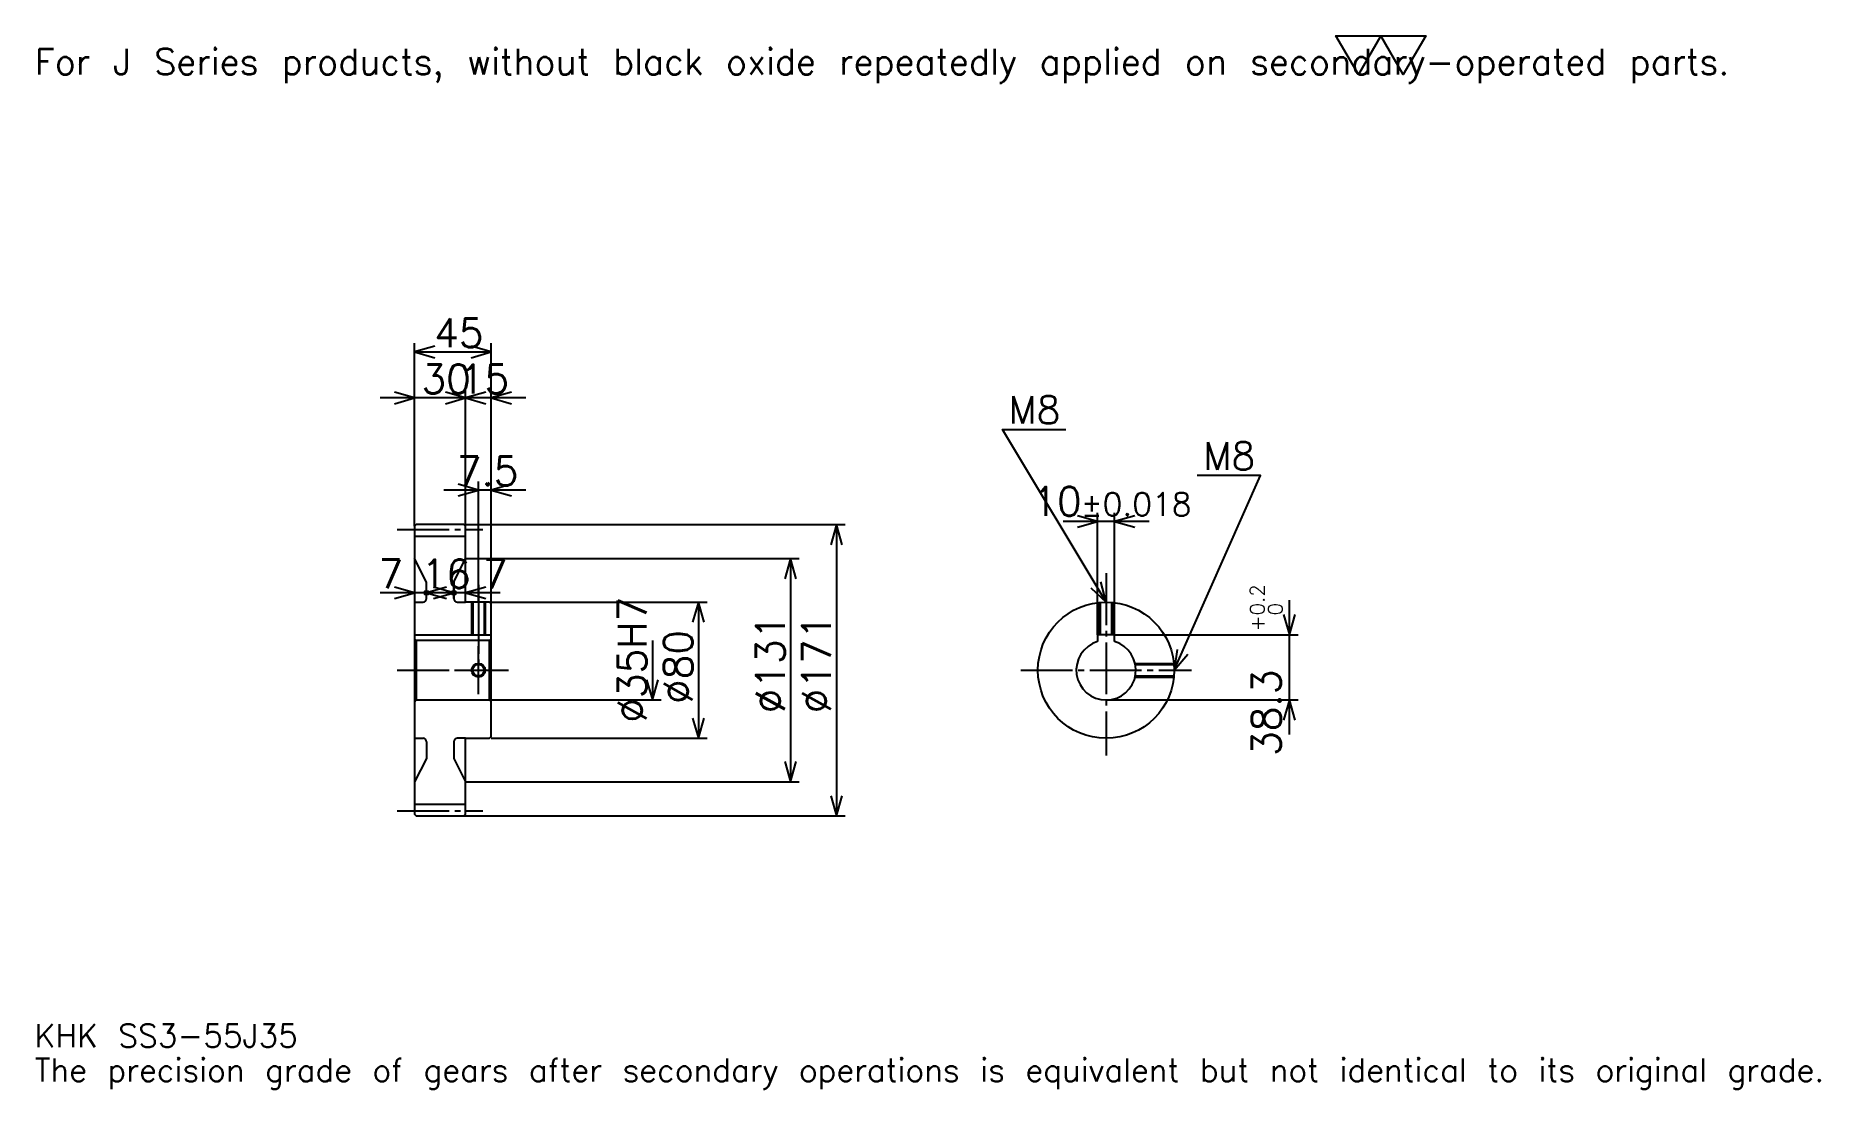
# Model space of a CAD drawing. Extents: x 34 to 1082, y 12 to 631.
import ezdxf

# ---------------------------------------------------------------- set-up
doc = ezdxf.new("R2010")
doc.units = 0
doc.linetypes.add('DASHDOT', pattern=[40.540539, 30.405405, -3.378378, 3.378378, -3.378378])
doc.layers.get('0').update_dxf_attribs({"linetype": 'CONTINUOUS'})
doc.layers.add('DASHDOT', color=6, linetype='DASHDOT')
doc.styles.add('KANJI', font='TXT', dxfattribs={"bigfont": 'BIGFONT'})

msp = doc.modelspace()

# ---------------------------------------------------------------- linework, layer by layer
at = {"color": 5}
for p, q in [((256.756775, 343.945953), (256.756775, 450.364868)), ((256.756775, 445.297302), (301.756775, 445.297302)), ((301.756775, 343.945953), (301.756775, 450.364868)), ((286.756775, 343.945953), (286.756775, 423.33783)), ((307.027039, 418.270264), (236.486511, 418.270264)), ((322.027039, 418.270264), (266.486511, 418.270264)), ((294.256775, 343.945953), (294.256775, 369.283783)), ((322.027039, 364.216217), (273.986511, 364.216217)), ((687.973022, 345.743256), (637.432495, 345.743256)), ((657.702759, 279.245941), (657.702759, 350.810822)), ((667.702759, 279.245941), (667.702759, 350.810822)), ((256.756775, 342.945953), (256.756775, 343.945953)), ((285.756775, 343.945953), (301.756775, 343.945953)), ((286.756775, 342.945953), (286.756775, 343.945953)), ((294.256775, 298.445953), (294.256775, 343.945953)), ((294.256775, 298.445953), (294.256775, 343.945953)), ((301.756775, 343.945953), (509.527039, 343.945953)), ((301.756775, 297.445953), (301.756775, 343.945953)), ((504.459473, 343.945953), (504.459473, 172.945953)), ((286.756775, 323.945953), (301.756775, 323.945953)), ((301.756775, 323.945953), (482.5, 323.945953)), ((477.432434, 323.945953), (477.432434, 192.945953)), ((284.027039, 303.824341), (236.486511, 303.824341)), ((300.027039, 303.824341), (243.486511, 303.824341)), ((307.027039, 303.824341), (259.486511, 303.824341)), ((301.756775, 298.445953), (428.445953, 298.445953)), ((423.378387, 298.445953), (423.378387, 218.445953)), ((770.270325, 220.67569), (770.270325, 299.516235)), ((396.351379, 275.945953), (396.351379, 240.945953)), ((667.702759, 279.245941), (775.337891, 279.245941)), ((301.756775, 240.945953), (401.418945, 240.945953)), ((662.702759, 240.945953), (775.337891, 240.945953)), ((301.756775, 218.445953), (428.445953, 218.445953)), ((286.756775, 192.945953), (301.756775, 192.945953)), ((301.756775, 192.945953), (482.5, 192.945953)), ((285.756775, 172.945953), (301.756775, 172.945953)), ((301.756775, 172.945953), (509.527039, 172.945953))]:
    msp.add_line(p, q, dxfattribs=at)
at = {"color": 4}
for p, q in [((256.756775, 337.195953), (286.756775, 337.195953)), ((279.756775, 310.207672), (279.756775, 300.445953)), ((256.756775, 298.445953), (261.756775, 298.445953)), ((281.756775, 298.445953), (286.756775, 298.445953)), ((256.756775, 279.245941), (301.756775, 279.245941)), ((301.756775, 276.945953), (300.756775, 275.945953)), ((256.756775, 239.945953), (257.756775, 240.945953)), ((301.756775, 239.945953), (300.756775, 240.945953)), ((256.756775, 218.445953), (261.756775, 218.445953)), ((279.756775, 216.445953), (279.756775, 206.684235)), ((286.756775, 218.445953), (281.756775, 218.445953)), ((256.756775, 179.695953), (286.756775, 179.695953))]:
    msp.add_line(p, q, dxfattribs=at)
at = {"color": 7}
msp.add_lwpolyline([(810.810791, 608.108093), (797.635132, 630.945923), (850.33783, 630.945923), (837.16217, 608.108093), (823.98645, 630.945923), (810.810791, 608.108093)], dxfattribs=at)
at = {"color": 5}
for points in [[(268.581085, 448.675659), (256.756775, 445.297302), (268.581085, 441.918945)], [(289.932434, 441.918945), (301.756775, 445.297302), (289.932434, 448.675659)], [(244.932449, 414.891907), (256.756775, 418.270264), (244.932449, 421.648651)], [(274.932434, 414.891907), (286.756775, 418.270264), (274.932434, 421.648651)], [(298.581116, 421.648651), (286.756775, 418.270264), (298.581116, 414.891907)], [(313.581116, 421.648651), (301.756775, 418.270264), (313.581116, 414.891907)], [(662.702759, 298.445953), (601.891907, 399.797302), (639.054077, 399.797302)], [(282.432434, 360.83783), (294.256775, 364.216217), (282.432434, 367.594604)], [(313.581116, 367.594604), (301.756775, 364.216217), (313.581116, 360.83783)], [(702.702759, 258.445953), (753.378418, 372.770264), (716.216248, 372.770264)], [(645.878418, 342.364868), (657.702759, 345.743256), (645.878418, 349.121643)], [(679.527039, 349.121643), (667.702759, 345.743256), (679.527039, 342.364868)], [(507.83783, 332.121643), (504.459473, 343.945953), (501.081116, 332.121643)], [(480.810822, 312.121643), (477.432434, 323.945953), (474.054077, 312.121643)], [(244.932449, 300.445953), (256.756775, 303.824341), (244.932449, 307.202698)], [(263.756775, 303.824341), (262.743256, 304.83783), (264.770294, 304.83783), (264.770294, 302.810822), (262.743256, 302.810822), (262.743256, 304.83783), (263.756775, 303.824341), (264.770294, 302.810822), (264.770294, 304.83783), (263.756775, 303.824341)], [(275.581116, 307.202698), (263.756775, 303.824341), (275.581116, 300.445953)], [(267.932465, 300.445953), (279.756775, 303.824341), (267.932465, 307.202698)], [(279.756775, 303.824341), (278.743256, 304.83783), (280.770294, 304.83783), (280.770294, 302.810822), (278.743256, 302.810822), (278.743256, 304.83783), (279.756775, 303.824341), (280.770294, 302.810822), (280.770294, 304.83783), (279.756775, 303.824341)], [(298.581116, 307.202698), (286.756775, 303.824341), (298.581116, 300.445953)], [(653.722229, 306.847076), (662.702759, 298.445953), (659.516113, 310.323395)], [(426.756775, 286.621643), (423.378387, 298.445953), (420, 286.621643)], [(766.891968, 291.070282), (770.270325, 279.245941), (773.648682, 291.070282)], [(704.405823, 270.624939), (702.702759, 258.445953), (710.582886, 267.886841)], [(392.973022, 252.770279), (396.351379, 240.945953), (399.729736, 252.770279)], [(773.648682, 229.121628), (770.270325, 240.945953), (766.891968, 229.121628)], [(420, 230.270279), (423.378387, 218.445953), (426.756775, 230.270279)], [(474.054077, 204.770279), (477.432434, 192.945953), (480.810822, 204.770279)], [(501.081116, 184.770279), (504.459473, 172.945953), (507.83783, 184.770279)]]:
    msp.add_lwpolyline(points, dxfattribs=at)
at = {"color": 4}
for points in [[(286.756775, 342.945953), (285.756775, 343.945953), (257.756775, 343.945953), (256.756775, 342.945953), (256.756775, 239.945953)], [(256.756775, 239.945953), (256.756775, 173.945953), (257.756775, 172.945953), (285.756775, 172.945953), (286.756775, 173.945953), (286.756775, 218.445953), (300.756775, 218.445953), (301.756775, 219.445953), (301.756775, 297.445953), (300.756775, 298.445953), (286.756775, 298.445953), (286.756775, 342.945953)], [(263.756775, 300.445953), (263.756775, 310.207672), (256.756775, 323.945953)], [(279.756775, 300.445953), (279.756775, 310.207672), (286.756775, 323.945953)], [(290.256775, 298.445953), (290.256775, 279.245941)], [(290.931763, 298.445953), (290.931763, 279.245941)], [(297.581787, 298.445953), (297.581787, 279.245941)], [(298.256775, 298.445953), (298.256775, 279.245941)], [(658.702759, 279.245941), (658.702759, 298.245453)], [(659.377686, 279.245941), (659.377686, 298.307526)], [(666.02771, 279.245941), (666.02771, 298.307526)], [(666.702759, 279.245941), (666.702759, 298.245453)], [(256.756775, 276.945953), (257.756775, 275.945953), (257.756775, 240.945953), (300.756775, 240.945953), (300.756775, 275.945953), (257.756775, 275.945953)], [(667.702759, 275.216461), (667.702759, 279.245941), (657.702759, 279.245941), (657.702759, 275.216461)], [(679.739441, 262.445953), (702.502197, 262.445953)], [(679.739441, 254.445953), (702.502197, 254.445953)], [(679.883911, 261.770966), (702.564331, 261.770966)], [(679.883911, 255.120956), (702.564331, 255.120956)], [(263.756775, 216.445953), (263.756775, 206.684235), (256.756775, 192.945953)], [(279.756775, 216.445953), (279.756775, 206.684235), (286.756775, 192.945953)]]:
    msp.add_lwpolyline(points, dxfattribs=at)
for centre, radius in [((662.702759, 258.445953), 40), ((294.256775, 258.445953), 3.325)]:
    msp.add_circle(centre, radius, dxfattribs=at)
at = {"color": 7}
msp.add_circle((294.256775, 258.445953), 4, dxfattribs=at)
at = {"color": 4}
for centre, radius, start, end in [((261.756775, 300.445953), 2, 270, 0), ((281.756775, 300.445953), 2, 180, 270), ((662.702759, 258.445953), 17.5, 106.601549926, 73.398450074), ((261.756775, 216.445953), 2, 0, 90), ((281.756775, 216.445953), 2, 90, 180)]:
    msp.add_arc(centre, radius, start, end, dxfattribs=at)
at = {"layer": 'DASHDOT', "color": 7}
for p, q in [((246.621643, 340.945953), (296.891907, 340.945953)), ((662.702759, 315.33783), (662.702759, 208.310822)), ((294.256775, 298.445953), (294.256775, 258.445953)), ((246.621643, 258.445953), (311.891907, 258.445953)), ((612.567627, 258.445953), (712.837891, 258.445953)), ((246.621643, 175.945953), (296.891907, 175.945953))]:
    msp.add_line(p, q, dxfattribs=at)
for points in [[(294.256775, 308.581085), (294.256775, 269.110809)], [(294.256775, 244.310822), (294.256775, 272.581085)], [(280.121643, 258.445953), (308.391907, 258.445953)]]:
    msp.add_lwpolyline(points, dxfattribs=at)

# ---------------------------------------------------------------- texts
at = {"color": 7, "style": 'KANJI'}
for s, height, p in [('For J Series products, without black oxide repeatedly applied on secondary-operated parts.', 15.202703, (33.783783, 608.108093)), ('45', 16.891892, (268.277039, 448)), ('30', 16.891892, (260.777039, 420.972961)), ('15', 16.891892, (283.277039, 420.972961)), ('M8', 16.216217, (605.270264, 403.17569)), ('M8', 16.216217, (719.594604, 376.148651)), ('7.5', 16.891892, (281.53717, 366.918945)), ('10', 16.891892, (619.38855, 349.121643)), ('%%p0.018', 13.513514, (647.933838, 349.121643)), ('7', 16.891892, (235.641907, 306.527039)), ('16', 16.891892, (260.777039, 306.527039)), ('7', 16.891892, (296.891907, 306.527039)), ('KHK SS3-55J35', 13.513514, (33.783783, 37.162163)), ('The precision grade of gears after secondary operations is equivalent but not identical to its original grade.', 13.513514, (33.783783, 16.891891))]:
    msp.add_text(s, height=height, dxfattribs=at).set_placement(p)
for s, height, p in [('0.2', 8.445946, (755.743286, 290.675354)), ('%%c35H7', 16.891892, (392.973022, 227.618256)), ('0', 8.445946, (766.216309, 290.675354)), ('%%c131', 16.891892, (474.054077, 233.108124)), ('%%c171', 16.891892, (501.081116, 233.108124)), ('+', 8.445946, (755.743286, 281.215912)), ('%%c80', 16.891892, (420, 238.597977)), ('38.3', 16.891892, (765.202759, 208.10112))]:
    msp.add_text(s, height=height, rotation=90, dxfattribs=at).set_placement(p)

doc.saveas('drawing.dxf')
